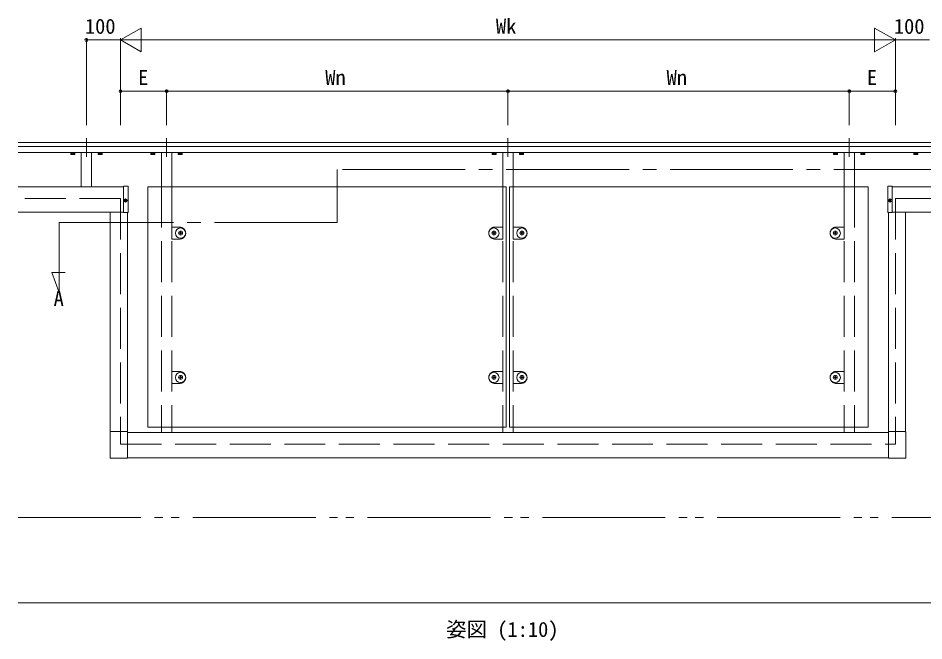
# Model space of a CAD drawing. Units: millimetres, scale not verified. Extents: x -990 to 990, y -820 to 2383.
# Drawn here: x 189 to 720, y -57 to 308 of the extents above; entities that cross this region are included whole.
import ezdxf
from ezdxf.enums import TextEntityAlignment as Align

# ---------------------------------------------------------------- set-up
doc = ezdxf.new("R2010")
doc.units = ezdxf.units.MM
doc.header["$LTSCALE"] = 8
for name, pattern in [('CHAIN2', [12, 9, -1, 1, -1]), ('DASHED3', [4, 3, -1]), ('DOUBLE_CHAIN2', [12.8, 9, -1, 0.6, -0.6, 0.6, -1])]:
    doc.linetypes.add(name, pattern=pattern)
for name, color, linetype, lineweight in [('0-1_USER1', 3, 'Continuous', 9), ('0-2_YKK_ZWAK', 4, 'Continuous', 9), ('0-3_YKK_11', 2, 'Continuous', 9), ('0-8_YKK_A1', 6, 'Continuous', 9)]:
    doc.layers.add(name, color=color, linetype=linetype, lineweight=lineweight)
doc.styles.add('ＭＳ ゴシック', font='')
doc.styles.get('ＭＳ ゴシック').set_extended_font_data('MS Gothic')

msp = doc.modelspace()

# ---------------------------------------------------------------- linework, layer by layer
at = {"layer": '0-2_YKK_ZWAK'}
for p, q in [((188.99, 235.045), (762.99, 235.045)), ((762.99, 232.645), (188.99, 232.645)), ((188.99, 229.045), (762.99, 229.045)), ((219.99, 228.785), (219.836, 228.696)), ((219.836, 228.074), (219.836, 228.696)), ((219.84, 229.045), (219.84, 228.785)), ((222.14, 228.785), (219.84, 228.785)), ((219.99, 228.785), (221.99, 228.785)), ((220.413, 228.074), (220.413, 228.696)), ((220.95, 228.785), (220.911, 229.045)), ((221.038, 229.045), (221.077, 228.785)), ((221.568, 228.074), (221.568, 228.696)), ((221.99, 228.785), (222.145, 228.696)), ((222.14, 228.785), (222.14, 229.045)), ((222.145, 228.074), (222.145, 228.696)), ((225.99, 229.045), (225.99, 209.045)), ((231.99, 229.045), (231.99, 209.045)), ((235.99, 228.785), (235.836, 228.696)), ((235.836, 228.074), (235.836, 228.696)), ((235.84, 229.045), (235.84, 228.785)), ((238.14, 228.785), (235.84, 228.785)), ((235.99, 228.785), (237.99, 228.785)), ((236.413, 228.074), (236.413, 228.696)), ((236.95, 228.785), (236.911, 229.045)), ((237.038, 229.045), (237.077, 228.785)), ((237.568, 228.074), (237.568, 228.696)), ((237.99, 228.785), (238.145, 228.696)), ((238.14, 228.785), (238.14, 229.045)), ((238.145, 228.074), (238.145, 228.696)), ((266.99, 228.785), (266.836, 228.696)), ((266.836, 228.074), (266.836, 228.696)), ((266.84, 229.045), (266.84, 228.785)), ((269.14, 228.785), (266.84, 228.785)), ((266.99, 228.785), (268.99, 228.785)), ((267.413, 228.074), (267.413, 228.696)), ((267.95, 228.785), (267.911, 229.045)), ((268.038, 229.045), (268.077, 228.785)), ((268.568, 228.074), (268.568, 228.696)), ((268.99, 228.785), (269.145, 228.696)), ((269.14, 228.785), (269.14, 229.045)), ((269.145, 228.074), (269.145, 228.696)), ((272.99, 229.045), (272.99, 209.045)), ((278.99, 229.045), (278.99, 209.045)), ((282.99, 228.785), (282.836, 228.696)), ((282.836, 228.074), (282.836, 228.696)), ((282.84, 229.045), (282.84, 228.785)), ((285.14, 228.785), (282.84, 228.785)), ((282.99, 228.785), (284.99, 228.785)), ((283.413, 228.074), (283.413, 228.696)), ((283.95, 228.785), (283.911, 229.045)), ((284.038, 229.045), (284.077, 228.785)), ((284.568, 228.074), (284.568, 228.696)), ((284.99, 228.785), (285.145, 228.696)), ((285.14, 228.785), (285.14, 229.045)), ((285.145, 228.074), (285.145, 228.696)), ((466.99, 228.785), (466.836, 228.696)), ((466.836, 228.074), (466.836, 228.696)), ((466.84, 229.045), (466.84, 228.785)), ((469.14, 228.785), (466.84, 228.785)), ((466.99, 228.785), (468.99, 228.785)), ((467.413, 228.074), (467.413, 228.696)), ((467.95, 228.785), (467.911, 229.045)), ((468.038, 229.045), (468.077, 228.785)), ((468.568, 228.074), (468.568, 228.696)), ((468.99, 228.785), (469.145, 228.696)), ((469.14, 228.785), (469.14, 229.045)), ((469.145, 228.074), (469.145, 228.696)), ((472.99, 229.045), (472.99, 209.045)), ((478.99, 229.045), (478.99, 209.045)), ((482.99, 228.785), (482.836, 228.696)), ((482.836, 228.074), (482.836, 228.696)), ((482.84, 229.045), (482.84, 228.785)), ((485.14, 228.785), (482.84, 228.785)), ((482.99, 228.785), (484.99, 228.785)), ((483.413, 228.074), (483.413, 228.696)), ((483.95, 228.785), (483.911, 229.045)), ((484.038, 229.045), (484.077, 228.785)), ((484.568, 228.074), (484.568, 228.696)), ((484.99, 228.785), (485.145, 228.696)), ((485.14, 228.785), (485.14, 229.045)), ((485.145, 228.074), (485.145, 228.696)), ((666.99, 228.785), (666.836, 228.696)), ((666.836, 228.074), (666.836, 228.696)), ((666.84, 229.045), (666.84, 228.785)), ((669.14, 228.785), (666.84, 228.785)), ((666.99, 228.785), (668.99, 228.785)), ((667.413, 228.074), (667.413, 228.696)), ((667.95, 228.785), (667.911, 229.045)), ((668.038, 229.045), (668.077, 228.785)), ((668.568, 228.074), (668.568, 228.696)), ((668.99, 228.785), (669.145, 228.696)), ((669.14, 228.785), (669.14, 229.045)), ((669.145, 228.074), (669.145, 228.696)), ((672.99, 229.045), (672.99, 209.045)), ((678.99, 229.045), (678.99, 209.045)), ((682.99, 228.785), (682.836, 228.696)), ((682.836, 228.074), (682.836, 228.696)), ((682.84, 229.045), (682.84, 228.785)), ((685.14, 228.785), (682.84, 228.785)), ((682.99, 228.785), (684.99, 228.785)), ((683.413, 228.074), (683.413, 228.696)), ((683.95, 228.785), (683.911, 229.045)), ((684.038, 229.045), (684.077, 228.785)), ((684.568, 228.074), (684.568, 228.696)), ((684.99, 228.785), (685.145, 228.696)), ((685.14, 228.785), (685.14, 229.045)), ((685.145, 228.074), (685.145, 228.696)), ((713.99, 228.785), (713.836, 228.696)), ((713.836, 228.074), (713.836, 228.696)), ((713.84, 229.045), (713.84, 228.785)), ((716.14, 228.785), (713.84, 228.785)), ((713.99, 228.785), (715.99, 228.785)), ((714.413, 228.074), (714.413, 228.696)), ((714.95, 228.785), (714.911, 229.045)), ((715.038, 229.045), (715.077, 228.785)), ((715.568, 228.074), (715.568, 228.696)), ((715.99, 228.785), (716.145, 228.696)), ((716.14, 228.785), (716.14, 229.045)), ((716.145, 228.074), (716.145, 228.696)), ((219.99, 227.985), (219.836, 228.074)), ((219.99, 227.985), (221.99, 227.985)), ((221.99, 227.985), (222.145, 228.074)), ((235.99, 227.985), (235.836, 228.074)), ((235.99, 227.985), (237.99, 227.985)), ((237.99, 227.985), (238.145, 228.074)), ((266.99, 227.985), (266.836, 228.074)), ((266.99, 227.985), (268.99, 227.985)), ((268.99, 227.985), (269.145, 228.074)), ((282.99, 227.985), (282.836, 228.074)), ((282.99, 227.985), (284.99, 227.985)), ((284.99, 227.985), (285.145, 228.074)), ((466.99, 227.985), (466.836, 228.074)), ((466.99, 227.985), (468.99, 227.985)), ((468.99, 227.985), (469.145, 228.074)), ((482.99, 227.985), (482.836, 228.074)), ((482.99, 227.985), (484.99, 227.985)), ((484.99, 227.985), (485.145, 228.074)), ((666.99, 227.985), (666.836, 228.074)), ((666.99, 227.985), (668.99, 227.985)), ((668.99, 227.985), (669.145, 228.074)), ((682.99, 227.985), (682.836, 228.074)), ((682.99, 227.985), (684.99, 227.985)), ((684.99, 227.985), (685.145, 228.074)), ((713.99, 227.985), (713.836, 228.074)), ((713.99, 227.985), (715.99, 227.985)), ((715.99, 227.985), (716.145, 228.074)), ((250.79, 209.045), (188.99, 209.045)), ((250.89, 209.452), (250.79, 209.352)), ((250.89, 209.452), (253.19, 209.452)), ((253.49, 209.152), (253.49, 193.945)), ((264.99, 68.045), (264.99, 209.045)), ((264.99, 209.045), (474.99, 209.045)), ((474.99, 68.045), (474.99, 209.045)), ((476.99, 209.045), (686.99, 209.045)), ((476.99, 68.045), (476.99, 209.045)), ((686.99, 68.045), (686.99, 209.045)), ((698.49, 209.152), (698.49, 193.945)), ((701.09, 209.452), (698.79, 209.452)), ((701.19, 209.352), (701.09, 209.452)), ((701.19, 209.045), (762.99, 209.045)), ((251.738, 201.029), (251.56, 201.029)), ((252.242, 200.861), (252.42, 200.861)), ((699.738, 201.029), (699.56, 201.029)), ((700.242, 200.861), (700.42, 200.861)), ((250.79, 194.045), (188.99, 194.045)), ((242.99, 65.418), (242.99, 194.045)), ((252.99, 65.418), (252.99, 193.945)), ((698.99, 193.945), (698.99, 65.418)), ((701.19, 194.045), (762.99, 194.045)), ((708.99, 194.045), (708.99, 65.418)), ((284.86, 181.977), (284.586, 181.977)), ((284.586, 181.713), (284.86, 181.713)), ((284.86, 181.713), (284.86, 181.977)), ((468.46, 181.977), (468.186, 181.977)), ((468.186, 181.713), (468.46, 181.713)), ((468.46, 181.713), (468.46, 181.977)), ((484.86, 181.977), (484.586, 181.977)), ((484.586, 181.713), (484.86, 181.713)), ((484.86, 181.713), (484.86, 181.977)), ((668.46, 181.977), (668.186, 181.977)), ((668.186, 181.713), (668.46, 181.713)), ((668.46, 181.713), (668.46, 181.977)), ((284.86, 97.377), (284.586, 97.377)), ((284.586, 97.113), (284.86, 97.113)), ((284.86, 97.113), (284.86, 97.377)), ((468.46, 97.377), (468.186, 97.377)), ((468.186, 97.113), (468.46, 97.113)), ((468.46, 97.113), (468.46, 97.377)), ((484.86, 97.377), (484.586, 97.377)), ((484.586, 97.113), (484.86, 97.113)), ((484.86, 97.113), (484.86, 97.377)), ((668.46, 97.377), (668.186, 97.377)), ((668.186, 97.113), (668.46, 97.113)), ((668.46, 97.113), (668.46, 97.377)), ((242.89, 50.145), (242.89, 65.245)), ((252.89, 65.445), (243.09, 65.445)), ((253.09, 65.245), (253.09, 50.145)), ((253.09, 65.045), (698.89, 65.045)), ((264.99, 68.045), (474.99, 68.045)), ((272.99, 68.045), (272.99, 65.045)), ((278.99, 68.045), (278.99, 65.045)), ((472.99, 68.045), (472.99, 65.045)), ((476.99, 68.045), (686.99, 68.045)), ((478.99, 68.045), (478.99, 65.045)), ((672.99, 68.045), (672.99, 65.045)), ((678.99, 68.045), (678.99, 65.045)), ((698.89, 65.245), (698.89, 50.145)), ((699.09, 65.445), (708.89, 65.445)), ((709.09, 50.145), (709.09, 65.245)), ((252.89, 49.945), (243.09, 49.945)), ((698.917, 50.045), (253.064, 50.045)), ((699.09, 49.945), (708.89, 49.945)), ((188.99, -34.955), (762.99, -34.955))]:
    msp.add_line(p, q, dxfattribs=at)
at = {"layer": '0-2_YKK_ZWAK', "linetype": 'CHAIN2'}
for p, q in [((228.99, 226.545), (228.99, 237.545)), ((275.99, 226.545), (275.99, 237.545)), ((475.99, 226.545), (475.99, 237.545)), ((675.99, 226.545), (675.99, 237.545))]:
    msp.add_line(p, q, dxfattribs=at)
at = {"layer": '0-2_YKK_ZWAK', "linetype": 'DASHED3'}
for p, q in [((272.99, 209.045), (272.99, 68.045)), ((278.99, 209.045), (278.99, 68.045)), ((472.99, 209.045), (472.99, 68.045)), ((478.99, 209.045), (478.99, 68.045)), ((672.99, 209.045), (672.99, 68.045)), ((678.99, 209.045), (678.99, 68.045)), ((248.99, 202.045), (188.99, 202.045)), ((248.99, 202.045), (248.99, 58.045)), ((702.99, 202.045), (762.99, 202.045)), ((702.99, 202.045), (702.99, 58.045)), ((248.99, 58.045), (702.99, 58.045))]:
    msp.add_line(p, q, dxfattribs=at)
at = {"layer": '0-2_YKK_ZWAK', "linetype": 'DOUBLE_CHAIN2'}
msp.add_line((188.99, 15.045), (762.99, 15.045), dxfattribs=at)
at = {"layer": '0-2_YKK_ZWAK', "linetype": 'DASHED3'}
for points in [[(220.38, 227.984), (220.61, 228.456), (220.99, 228.658)], [(221.6, 227.984), (221.37, 228.456), (220.99, 228.658)], [(236.38, 227.984), (236.61, 228.456), (236.99, 228.658)], [(237.6, 227.984), (237.37, 228.456), (236.99, 228.658)], [(267.38, 227.984), (267.61, 228.456), (267.99, 228.658)], [(268.6, 227.984), (268.37, 228.456), (267.99, 228.658)], [(283.38, 227.984), (283.61, 228.456), (283.99, 228.658)], [(284.6, 227.984), (284.37, 228.456), (283.99, 228.658)], [(467.38, 227.984), (467.61, 228.456), (467.99, 228.658)], [(468.6, 227.984), (468.37, 228.456), (467.99, 228.658)], [(483.38, 227.984), (483.61, 228.456), (483.99, 228.658)], [(484.6, 227.984), (484.37, 228.456), (483.99, 228.658)], [(667.38, 227.984), (667.61, 228.456), (667.99, 228.658)], [(668.6, 227.984), (668.37, 228.456), (667.99, 228.658)], [(683.38, 227.984), (683.61, 228.456), (683.99, 228.658)], [(684.6, 227.984), (684.37, 228.456), (683.99, 228.658)], [(714.38, 227.984), (714.61, 228.456), (714.99, 228.658)], [(715.6, 227.984), (715.37, 228.456), (714.99, 228.658)], [(283.69, 178.345), (278.99, 178.345), (278.99, 185.345), (283.69, 185.345)], [(468.29, 178.345), (472.99, 178.345), (472.99, 185.345), (468.29, 185.345)], [(483.69, 178.345), (478.99, 178.345), (478.99, 185.345), (483.69, 185.345)], [(668.29, 178.345), (672.99, 178.345), (672.99, 185.345), (668.29, 185.345)], [(283.69, 93.745), (278.99, 93.745), (278.99, 100.745), (283.69, 100.745)], [(468.29, 93.745), (472.99, 93.745), (472.99, 100.745), (468.29, 100.745)], [(483.69, 93.745), (478.99, 93.745), (478.99, 100.745), (483.69, 100.745)], [(668.29, 93.745), (672.99, 93.745), (672.99, 100.745), (668.29, 100.745)]]:
    msp.add_lwpolyline(points, dxfattribs=at)
at = {"layer": '0-2_YKK_ZWAK'}
for points in [[(250.79, 209.352), (250.79, 193.945), (253.49, 193.945)], [(701.19, 209.352), (701.19, 193.945), (698.49, 193.945)], [(251.56, 201.029), (251.56, 200.861), (251.738, 200.861)], [(252.074, 201.197), (252.074, 201.375), (251.906, 201.375), (251.906, 201.197)], [(251.906, 200.693), (251.906, 200.515), (252.074, 200.515), (252.074, 200.693)], [(252.42, 200.861), (252.42, 201.029), (252.242, 201.029)], [(699.56, 201.029), (699.56, 200.861), (699.738, 200.861)], [(700.074, 201.197), (700.074, 201.375), (699.906, 201.375), (699.906, 201.197)], [(699.906, 200.693), (699.906, 200.515), (700.074, 200.515), (700.074, 200.693)], [(700.42, 200.861), (700.42, 201.029), (700.242, 201.029)], [(283.794, 181.977), (283.52, 181.977), (283.52, 181.713), (283.794, 181.713)], [(284.322, 182.241), (284.322, 182.515), (284.058, 182.515), (284.058, 182.241)], [(284.058, 181.449), (284.058, 181.175), (284.322, 181.175), (284.322, 181.449)], [(467.394, 181.977), (467.12, 181.977), (467.12, 181.713), (467.394, 181.713)], [(467.922, 182.241), (467.922, 182.515), (467.658, 182.515), (467.658, 182.241)], [(467.658, 181.449), (467.658, 181.175), (467.922, 181.175), (467.922, 181.449)], [(483.794, 181.977), (483.52, 181.977), (483.52, 181.713), (483.794, 181.713)], [(484.322, 182.241), (484.322, 182.515), (484.058, 182.515), (484.058, 182.241)], [(484.058, 181.449), (484.058, 181.175), (484.322, 181.175), (484.322, 181.449)], [(667.394, 181.977), (667.12, 181.977), (667.12, 181.713), (667.394, 181.713)], [(667.922, 182.241), (667.922, 182.515), (667.658, 182.515), (667.658, 182.241)], [(667.658, 181.449), (667.658, 181.175), (667.922, 181.175), (667.922, 181.449)], [(283.794, 97.377), (283.52, 97.377), (283.52, 97.113), (283.794, 97.113)], [(284.322, 97.641), (284.322, 97.915), (284.058, 97.915), (284.058, 97.641)], [(284.058, 96.849), (284.058, 96.575), (284.322, 96.575), (284.322, 96.849)], [(467.394, 97.377), (467.12, 97.377), (467.12, 97.113), (467.394, 97.113)], [(467.922, 97.641), (467.922, 97.915), (467.658, 97.915), (467.658, 97.641)], [(467.658, 96.849), (467.658, 96.575), (467.922, 96.575), (467.922, 96.849)], [(483.794, 97.377), (483.52, 97.377), (483.52, 97.113), (483.794, 97.113)], [(484.322, 97.641), (484.322, 97.915), (484.058, 97.915), (484.058, 97.641)], [(484.058, 96.849), (484.058, 96.575), (484.322, 96.575), (484.322, 96.849)], [(667.394, 97.377), (667.12, 97.377), (667.12, 97.113), (667.394, 97.113)], [(667.922, 97.641), (667.922, 97.915), (667.658, 97.915), (667.658, 97.641)], [(667.658, 96.849), (667.658, 96.575), (667.922, 96.575), (667.922, 96.849)]]:
    msp.add_lwpolyline(points, dxfattribs=at)
for centre, radius in [((251.99, 200.945), 0.94), ((699.99, 200.945), 0.94), ((284.19, 181.845), 3), ((284.19, 181.845), 1.2), ((467.79, 181.845), 3), ((467.79, 181.845), 1.2), ((484.19, 181.845), 3), ((484.19, 181.845), 1.2), ((667.79, 181.845), 3), ((667.79, 181.845), 1.2), ((284.19, 97.245), 3), ((284.19, 97.245), 1.2), ((467.79, 97.245), 3), ((467.79, 97.245), 1.2), ((484.19, 97.245), 3), ((484.19, 97.245), 1.2), ((667.79, 97.245), 3), ((667.79, 97.245), 1.2)]:
    msp.add_circle(centre, radius, dxfattribs=at)
for centre, radius, start, end in [((220.124, 228.274), 0.511, 55.61708, 124.38292), ((220.99, 226.874), 1.911, 72.41276, 107.58724), ((221.856, 228.274), 0.511, 55.61708, 124.38292), ((236.124, 228.274), 0.511, 55.61708, 124.38292), ((236.99, 226.874), 1.911, 72.41276, 107.58724), ((237.856, 228.274), 0.511, 55.61708, 124.38292), ((267.124, 228.274), 0.511, 55.61708, 124.38292), ((267.99, 226.874), 1.911, 72.41276, 107.58724), ((268.856, 228.274), 0.511, 55.61708, 124.38292), ((283.124, 228.274), 0.511, 55.61708, 124.38292), ((283.99, 226.874), 1.911, 72.41276, 107.58724), ((284.856, 228.274), 0.511, 55.61708, 124.38292), ((467.124, 228.274), 0.511, 55.61708, 124.38292), ((467.99, 226.874), 1.911, 72.41276, 107.58724), ((468.856, 228.274), 0.511, 55.61708, 124.38292), ((483.124, 228.274), 0.511, 55.61708, 124.38292), ((483.99, 226.874), 1.911, 72.41276, 107.58724), ((484.856, 228.274), 0.511, 55.61708, 124.38292), ((667.124, 228.274), 0.511, 55.61708, 124.38292), ((667.99, 226.874), 1.911, 72.41276, 107.58724), ((668.856, 228.274), 0.511, 55.61708, 124.38292), ((683.124, 228.274), 0.511, 55.61708, 124.38292), ((683.99, 226.874), 1.911, 72.41276, 107.58724), ((684.856, 228.274), 0.511, 55.61708, 124.38292), ((714.124, 228.274), 0.511, 55.61708, 124.38292), ((714.99, 226.874), 1.911, 72.41276, 107.58724), ((715.856, 228.274), 0.511, 55.61708, 124.38292), ((220.124, 228.496), 0.511, 235.61708, 304.38292), ((220.99, 229.896), 1.911, 252.41276, 287.58724), ((221.856, 228.496), 0.511, 235.61708, 304.38292), ((236.124, 228.496), 0.511, 235.61708, 304.38292), ((236.99, 229.896), 1.911, 252.41276, 287.58724), ((237.856, 228.496), 0.511, 235.61708, 304.38292), ((267.124, 228.496), 0.511, 235.61708, 304.38292), ((267.99, 229.896), 1.911, 252.41276, 287.58724), ((268.856, 228.496), 0.511, 235.61708, 304.38292), ((283.124, 228.496), 0.511, 235.61708, 304.38292), ((283.99, 229.896), 1.911, 252.41276, 287.58724), ((284.856, 228.496), 0.511, 235.61708, 304.38292), ((467.124, 228.496), 0.511, 235.61708, 304.38292), ((467.99, 229.896), 1.911, 252.41276, 287.58724), ((468.856, 228.496), 0.511, 235.61708, 304.38292), ((483.124, 228.496), 0.511, 235.61708, 304.38292), ((483.99, 229.896), 1.911, 252.41276, 287.58724), ((484.856, 228.496), 0.511, 235.61708, 304.38292), ((667.124, 228.496), 0.511, 235.61708, 304.38292), ((667.99, 229.896), 1.911, 252.41276, 287.58724), ((668.856, 228.496), 0.511, 235.61708, 304.38292), ((683.124, 228.496), 0.511, 235.61708, 304.38292), ((683.99, 229.896), 1.911, 252.41276, 287.58724), ((684.856, 228.496), 0.511, 235.61708, 304.38292), ((714.124, 228.496), 0.511, 235.61708, 304.38292), ((714.99, 229.896), 1.911, 252.41276, 287.58724), ((715.856, 228.496), 0.511, 235.61708, 304.38292), ((253.19, 209.152), 0.3, 0, 90), ((698.79, 209.152), 0.3, 90, 180), ((251.738, 201.197), 0.168, 270, 0), ((251.738, 200.693), 0.168, 0, 90), ((252.242, 201.197), 0.168, 180, 270), ((252.242, 200.693), 0.168, 90, 180), ((699.738, 201.197), 0.168, 270, 0), ((699.738, 200.693), 0.168, 0, 90), ((700.242, 201.197), 0.168, 180, 270), ((700.242, 200.693), 0.168, 90, 180), ((283.794, 182.241), 0.264, 270, 0), ((283.794, 181.449), 0.264, 0, 90), ((284.586, 182.241), 0.264, 180, 270), ((284.586, 181.449), 0.264, 90, 180), ((467.394, 182.241), 0.264, 270, 0), ((467.394, 181.449), 0.264, 0, 90), ((468.186, 182.241), 0.264, 180, 270), ((468.186, 181.449), 0.264, 90, 180), ((483.794, 182.241), 0.264, 270, 0), ((483.794, 181.449), 0.264, 0, 90), ((484.586, 182.241), 0.264, 180, 270), ((484.586, 181.449), 0.264, 90, 180), ((667.394, 182.241), 0.264, 270, 0), ((667.394, 181.449), 0.264, 0, 90), ((668.186, 182.241), 0.264, 180, 270), ((668.186, 181.449), 0.264, 90, 180), ((283.794, 97.641), 0.264, 270, 0), ((283.794, 96.849), 0.264, 0, 90), ((284.586, 97.641), 0.264, 180, 270), ((284.586, 96.849), 0.264, 90, 180), ((467.394, 97.641), 0.264, 270, 0), ((467.394, 96.849), 0.264, 0, 90), ((468.186, 97.641), 0.264, 180, 270), ((468.186, 96.849), 0.264, 90, 180), ((483.794, 97.641), 0.264, 270, 0), ((483.794, 96.849), 0.264, 0, 90), ((484.586, 97.641), 0.264, 180, 270), ((484.586, 96.849), 0.264, 90, 180), ((667.394, 97.641), 0.264, 270, 0), ((667.394, 96.849), 0.264, 0, 90), ((668.186, 97.641), 0.264, 180, 270), ((668.186, 96.849), 0.264, 90, 180), ((243.09, 65.245), 0.2, 90, 180), ((252.89, 65.245), 0.2, 0, 90), ((699.09, 65.245), 0.2, 90, 180), ((708.89, 65.245), 0.2, 0, 90), ((243.09, 50.145), 0.2, 180, 270), ((252.89, 50.145), 0.2, 270, 0), ((699.09, 50.145), 0.2, 180, 270), ((708.89, 50.145), 0.2, 270, 0)]:
    msp.add_arc(centre, radius, start, end, dxfattribs=at)
at = {"layer": '0-2_YKK_ZWAK', "linetype": 'DASHED3'}
for centre, radius, start, end in [((283.69, 181.845), 3.5, 2.79603, 90), ((283.69, 181.845), 3.5, 270, 357.20397), ((287.29, 181.845), 0.2, 121.38817, 121.61397), ((468.29, 181.845), 3.5, 90, 177.20397), ((464.69, 181.845), 0.2, 58.38603, 58.61183), ((468.29, 181.845), 3.5, 182.79603, 270), ((483.69, 181.845), 3.5, 2.79603, 90), ((483.69, 181.845), 3.5, 270, 357.20397), ((487.29, 181.845), 0.2, 121.38817, 121.61397), ((668.29, 181.845), 3.5, 90, 177.20397), ((664.69, 181.845), 0.2, 58.38603, 58.61183), ((668.29, 181.845), 3.5, 182.79603, 270), ((283.69, 97.245), 3.5, 2.79603, 90), ((283.69, 97.245), 3.5, 270, 357.20397), ((287.29, 97.245), 0.2, 121.38817, 121.61397), ((468.29, 97.245), 3.5, 90, 177.20397), ((464.69, 97.245), 0.2, 58.38603, 58.61183), ((468.29, 97.245), 3.5, 182.79603, 270), ((483.69, 97.245), 3.5, 2.79603, 90), ((483.69, 97.245), 3.5, 270, 357.20397), ((487.29, 97.245), 0.2, 121.38817, 121.61397), ((668.29, 97.245), 3.5, 90, 177.20397), ((664.69, 97.245), 0.2, 58.38603, 58.61183), ((668.29, 97.245), 3.5, 182.79603, 270)]:
    msp.add_arc(centre, radius, start, end, dxfattribs=at)
at = {"layer": '0-3_YKK_11', "linetype": 'CHAIN2'}
for p, q in [((738.99, 219.045), (375.99, 219.045)), ((375.99, 219.045), (375.99, 188.045))]:
    msp.add_line(p, q, dxfattribs=at)
msp.add_lwpolyline([(375.99, 188.045), (212.99, 188.045), (212.99, 147.045), (208.732, 158.745), (216.532, 158.745)], dxfattribs=at)
at = {"layer": '0-8_YKK_A1'}
for p, q in [((248.99, 295.045), (261.115, 302.045)), ((261.115, 288.045), (261.115, 302.045)), ((702.99, 295.045), (690.866, 302.045)), ((690.866, 302.045), (690.866, 288.045)), ((228.99, 245.045), (228.99, 296.045)), ((248.99, 295.045), (228.99, 295.045)), ((248.99, 245.045), (248.99, 296.045)), ((248.99, 245.045), (248.99, 296.045)), ((248.99, 295.045), (261.115, 288.045)), ((248.99, 295.045), (273.239, 295.045)), ((262.99, 295.045), (688.99, 295.045)), ((702.99, 295.045), (678.742, 295.045)), ((702.99, 295.045), (690.866, 288.045)), ((702.99, 245.045), (702.99, 296.045)), ((702.99, 245.045), (702.99, 296.045)), ((702.99, 295.045), (722.99, 295.045)), ((248.99, 245.045), (248.99, 266.045)), ((275.99, 245.045), (275.99, 266.045)), ((275.99, 245.045), (275.99, 266.045)), ((475.99, 245.045), (475.99, 266.045)), ((475.99, 245.045), (475.99, 266.045)), ((675.99, 245.045), (675.99, 266.045)), ((675.99, 245.045), (675.99, 266.045)), ((702.99, 245.045), (702.99, 266.045)), ((275.99, 265.045), (248.99, 265.045)), ((275.99, 265.045), (475.99, 265.045)), ((475.99, 265.045), (675.99, 265.045)), ((675.99, 265.045), (702.99, 265.045))]:
    msp.add_line(p, q, dxfattribs=at)
for centre in [(228.99, 295.045), (248.99, 265.045), (275.99, 265.045), (275.99, 265.045), (475.99, 265.045), (475.99, 265.045), (675.99, 265.045), (675.99, 265.045), (702.99, 265.045)]:
    msp.add_circle(centre, 0.85, dxfattribs=at)

# ---------------------------------------------------------------- texts
at = {"layer": '0-1_USER1', "style": 'ＭＳ ゴシック'}
for s, p in [('A', (209.79, 136.545)), ('姿図 (1:10)', (439.744, -57.499))]:
    msp.add_text(s, height=8.798, dxfattribs=at).set_placement(p, align=Align.BOTTOM_LEFT)
at = {"layer": '0-8_YKK_A1', "style": 'ＭＳ ゴシック'}
for s, p in [('Wk', (468.95, 296.045)), ('100', (228.11, 296.045)), ('100', (702.11, 296.045)), ('E', (259.29, 266.045)), ('Wn', (368.95, 266.045)), ('Wn', (568.95, 266.045)), ('E', (686.29, 266.045))]:
    msp.add_text(s, height=8.798, dxfattribs=at).set_placement(p, align=Align.BOTTOM_LEFT)

doc.saveas('drawing.dxf')
